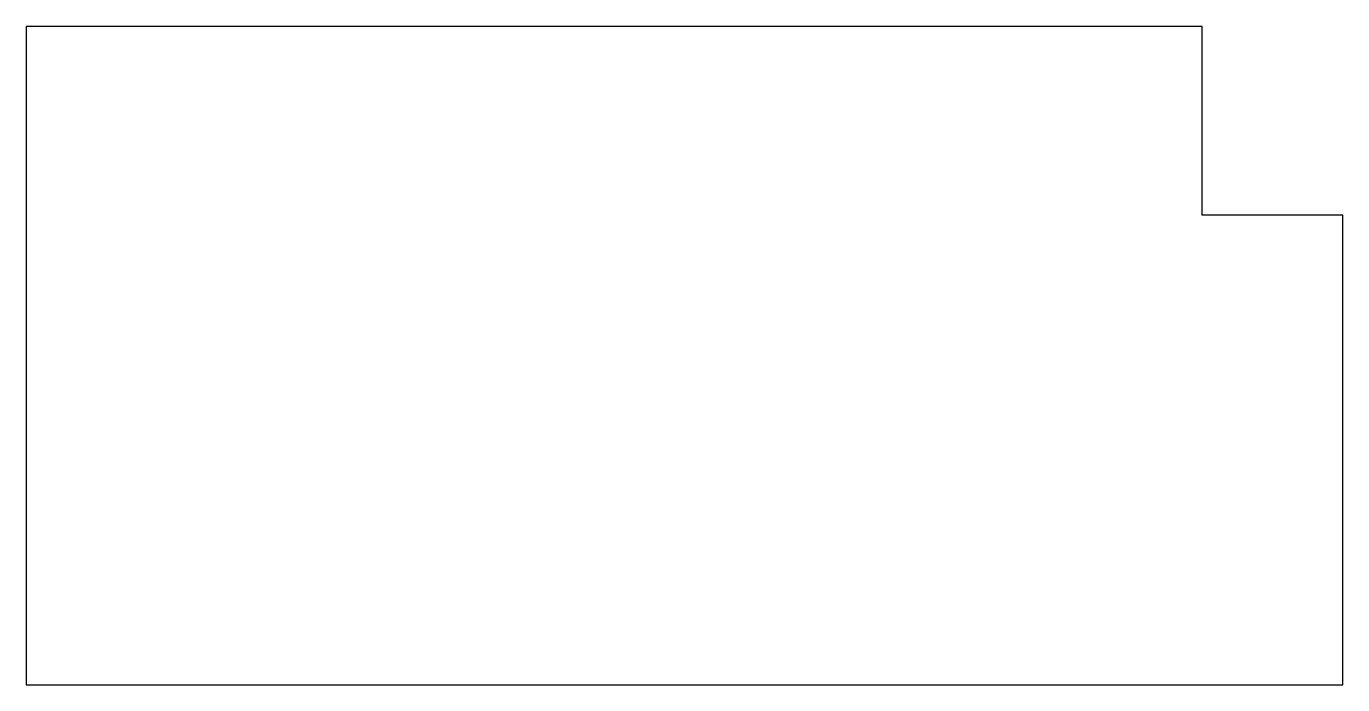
# Model space of a CAD drawing. Header units: millimetres. Extents: x 0 to 300, y 0 to 150.
import ezdxf

# ---------------------------------------------------------------- set-up
doc = ezdxf.new("R2010")
doc.units = ezdxf.units.MM
doc.layers.get('0').update_dxf_attribs({"linetype": 'CONTINUOUS'})

msp = doc.modelspace()

# ---------------------------------------------------------------- linework, layer by layer
msp.add_lwpolyline([(0, 0), (300, 0), (300, 107), (268, 107), (268, 150), (0, 150), (0, 0)])

doc.saveas('drawing.dxf')
